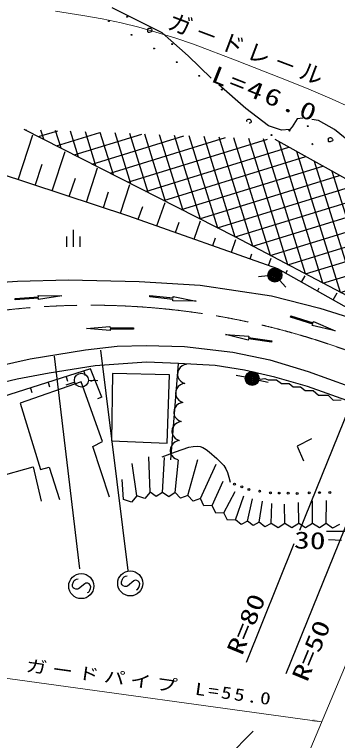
# Model space of a CAD drawing. Units: millimetres, scale not verified. Extents: x 40000 to 680000, y 20000 to 380000.
# Drawn here: x 183791 to 218360, y 243501 to 321329 of the extents above; entities that cross this region are included whole.
import ezdxf
from ezdxf.enums import TextEntityAlignment as Align

# ---------------------------------------------------------------- set-up
doc = ezdxf.new("R2010")
doc.units = ezdxf.units.MM
doc.header["$LTSCALE"] = 1000
doc.linetypes.add('CHAIN', pattern=[18.5, 12, -1.5, 3.5, -1.5])
for name, color, linetype, lineweight in [('M-BGD', 7, 'Continuous', 25), ('M-BGD-HTXT', 7, 'Continuous', 13), ('M-BMK', 2, 'CHAIN', 13), ('M-STR-STRC', 7, 'Continuous', 25)]:
    doc.layers.add(name, color=color, linetype=linetype, lineweight=lineweight)
doc.styles.add('ＭＳ ゴシック', font='')
doc.styles.get('ＭＳ ゴシック').set_extended_font_data('MS Gothic')

# ---------------------------------------------------------------- blocks, each defined once
blk = doc.blocks.new('BUHIN2')
at = {"color": 7, "linetype": 'Continuous', "lineweight": 25}
blk.add_lwpolyline([(-1096, -846), (524, -266), (37, 1383)], dxfattribs=at)
blk = doc.blocks.new('BUHIN1')
at = {"color": 7, "linetype": 'Continuous', "lineweight": 25}
for radius in [746, 660, 574, 484, 398, 292, 202, 116, 22.5]:
    blk.add_circle((0, 0), radius, dxfattribs=at)
blk = doc.blocks.new('BUHIN3')
at = {"color": 7, "linetype": 'Continuous', "lineweight": 25}
blk.add_circle((0, 0), 746, dxfattribs=at)
blk = doc.blocks.new('BUHIN12')
at = {"color": 7, "linetype": 'Continuous', "lineweight": 25}
for p, q in [((-738, -88), (-596, 982)), ((-118, -892), (118, 892)), ((690, -278), (831, 793))]:
    blk.add_line(p, q, dxfattribs=at)
blk = doc.blocks.new('BUHIN22')
at = {"color": 7, "linetype": 'Continuous', "lineweight": 25}
blk.add_lwpolyline([(-231, -998), (16, -977), (238, -902), (503, -758), (673, -566), (803, -349), (874, -40), (854, 212), (785, 460), (611, 705), (442, 865), (231, 998)], dxfattribs=at)
blk = doc.blocks.new('BUHIN51')
at = {"color": 7, "linetype": 'Continuous', "lineweight": 25}
blk.add_circle((0, 0), 99.5, dxfattribs=at)
blk = doc.blocks.new('BUHIN55')
at = {"color": 7, "linetype": 'Continuous', "lineweight": 25}
blk.add_circle((0, 0), 99.5, dxfattribs=at)
blk = doc.blocks.new('BUHIN58')
at = {"color": 7, "linetype": 'Continuous', "lineweight": 25}
blk.add_circle((0, 0), 99.5, dxfattribs=at)
blk = doc.blocks.new('BUHIN78')
at = {"color": 7, "linetype": 'Continuous', "lineweight": 25}
blk.add_line((0, 0), (485, 123), dxfattribs=at)
blk = doc.blocks.new('BUHIN79')
at = {"color": 7, "linetype": 'Continuous', "lineweight": 25}
blk.add_line((0, 0), (-88, 492), dxfattribs=at)
blk = doc.blocks.new('filled_arrow')
at = {"color": 0, "linetype": 'Continuous', "lineweight": -2}
blk.add_solid([(7.5, 1.25), (0, 0), (7.5, -1.25)], dxfattribs=at)
blk = doc.blocks.new('BUHIN110')
at = {"color": 7, "linetype": 'Continuous', "lineweight": 25}
blk.add_lwpolyline([(-587, 768), (-693, 738), (-781, 669), (-869, 555), (-964, 368), (-1001, 191), (-978, 12), (-885, -133), (-750, -210), (-657, -249), (-512, -262), (-403, -212), (310, 252), (455, 269), (629, 240), (768, 155), (861, 55), (926, -84), (886, -298), (745, -575), (666, -687), (554, -773), (414, -824), (233, -838)], dxfattribs=at)
blk.add_circle((0, 0), 1343, dxfattribs=at)

msp = doc.modelspace()

# ---------------------------------------------------------------- hatches: boundary and pattern name
at = {"layer": 'M-BGD'}
h = msp.add_hatch(dxfattribs=at)
h.set_pattern_fill('USER', color=256, style=0, pattern_type=2)
h.set_pattern_definition([(17.1895, (207421, 297478), (-443.3, 1433), []), (287.1895, (207421, 297478), (1433, 443.3), [])])
h.paths.add_polyline_path([(184821, 309020), (207421, 297478), (220134, 290773), (226077, 287309), (233032, 283750), (238268, 292568), (234011, 295460), (211677, 307936)])

# ---------------------------------------------------------------- linework, layer by layer
for p, q in [((199577, 319356), (194251, 322062)), ((202369, 316908), (199577, 319356)), ((204836, 314520), (202369, 316908)), ((208546, 311248), (205654, 313781)), ((210994, 309401), (208546, 311248)), ((214044, 310132), (213528, 309272)), ((214637, 310206), (214044, 310132)), ((216320, 309960), (215623, 310073)), ((218038, 309015), (216320, 309960)), ((207421, 297478), (184821, 309020)), ((212368, 308929), (210994, 309401)), ((213270, 309015), (212368, 308929)), ((213528, 309272), (213270, 309015)), ((220143, 307297), (218038, 309015)), ((184183, 303610), (185763, 308430)), ((234011, 295460), (211677, 307936)), ((187831, 302415), (189220, 306655)), ((186007, 303013), (186749, 305278)), ((196037, 299726), (181448, 304507)), ((191478, 301220), (192677, 304879)), ((189654, 301818), (190301, 303792)), ((195125, 300025), (196134, 303104)), ((193301, 300623), (193853, 302307)), ((197034, 299373), (197523, 300756)), ((199028, 298667), (199912, 301164)), ((211991, 294077), (196037, 299726)), ((201022, 297961), (201417, 299075)), ((203017, 297255), (203705, 299200)), ((205011, 296549), (205305, 297380)), ((220134, 290772), (207421, 297478)), ((207005, 295843), (207494, 297223)), ((209000, 295136), (209193, 295683)), ((210994, 294430), (211275, 295225)), ((220434, 289297), (211991, 294077)), ((212835, 293599), (213009, 293905)), ((177374, 292270), (184120, 292732)), ((184120, 292732), (189553, 292885)), ((189553, 292885), (197120, 292706)), ((197120, 292706), (203655, 292321)), ((210919, 293321), (209924, 293220)), ((212168, 292841), (212838, 292099)), ((214524, 292643), (214896, 293300)), ((203655, 292321), (211299, 291168)), ((216212, 291687), (216411, 292038)), ((211299, 291168), (216476, 289835)), ((217901, 290731), (218324, 291478)), ((216476, 289835), (222684, 287913)), ((191403, 285395), (194760, 285788)), ((194760, 285788), (197867, 285859)), ((197867, 285859), (201974, 285752)), ((201974, 285752), (207153, 285145)), ((185474, 284430), (191403, 285395)), ((207153, 285145), (211117, 284323)), ((180510, 283323), (185474, 284430)), ((211117, 284323), (215224, 283073)), ((221712, 284419), (214290, 266026)), ((192415, 283674), (187514, 282864)), ((197903, 284049), (192415, 283674)), ((201349, 283908), (197903, 284049)), ((200528, 273583), (201349, 283908)), ((205255, 283714), (201349, 283908)), ((208411, 283210), (205255, 283714)), ((187514, 282864), (184084, 282224)), ((194292, 282853), (194165, 275617)), ((200385, 282684), (194292, 282853)), ((200132, 275385), (200385, 282684)), ((208495, 282456), (207514, 282647)), ((211644, 282468), (208411, 283210)), ((225801, 282769), (212832, 250629)), ((215224, 283073), (219582, 281502)), ((184084, 282224), (174026, 279891)), ((190918, 281945), (184388, 279655)), ((190233, 281906), (189281, 281600)), ((193213, 275558), (190918, 281945)), ((191697, 282115), (192697, 282088)), ((209960, 282135), (210932, 281900)), ((210076, 282240), (210601, 282319)), ((210601, 282319), (210943, 282161)), ((210943, 282161), (211836, 282161)), ((215141, 281462), (211644, 282468)), ((211836, 282161), (212361, 281767)), ((212361, 281767), (213175, 281767)), ((213175, 281767), (213622, 281399)), ((213622, 281399), (214410, 281399)), ((214410, 281399), (214909, 281005)), ((214909, 281005), (215775, 281005)), ((219861, 279788), (215141, 281462)), ((215775, 281005), (216327, 280506)), ((216327, 280506), (217377, 280533)), ((217377, 280533), (217903, 279981)), ((184388, 279655), (186587, 272561)), ((217903, 279981), (218743, 280034)), ((192175, 275031), (193213, 275558)), ((194165, 275617), (200132, 275385)), ((193947, 269585), (192175, 275031)), ((196885, 269719), (196384, 273209)), ((198306, 270116), (198181, 273920)), ((199644, 270095), (199853, 273836)), ((200981, 270074), (201357, 273585)), ((202340, 269761), (203406, 273627)), ((175799, 270050), (185788, 272838)), ((185788, 272838), (186655, 269157)), ((186587, 272561), (187500, 272819)), ((187500, 272819), (188603, 269339)), ((203698, 269447), (205370, 273125)), ((195464, 269322), (195297, 271495)), ((204952, 268681), (206122, 271286)), ((198306, 270116), (197728, 269444)), ((198968, 269660), (198306, 270116)), ((199644, 270095), (198968, 269660)), ((200306, 269639), (199644, 270095)), ((200981, 270074), (200306, 269639)), ((201556, 269465), (200981, 270074)), ((206206, 267915), (207418, 270200)), ((196307, 269047), (195464, 269322)), ((196885, 269719), (196307, 269047)), ((197728, 269444), (196885, 269719)), ((202340, 269761), (201556, 269465)), ((202914, 269151), (202340, 269761)), ((203698, 269447), (202914, 269151)), ((204070, 268646), (203698, 269447)), ((207460, 267148), (208338, 269740)), ((208728, 267023), (209257, 269405)), ((204952, 268681), (204070, 268646)), ((205324, 267880), (204952, 268681)), ((209996, 266898), (210344, 269155)), ((211264, 266772), (211347, 268904)), ((212737, 266772), (212685, 268820)), ((214210, 266772), (214189, 269029)), ((215684, 266772), (215694, 269196)), ((217157, 266772), (217199, 269238)), ((206206, 267915), (205324, 267880)), ((206578, 267114), (206206, 267915)), ((207460, 267148), (206578, 267114)), ((208052, 266663), (207460, 267148)), ((208728, 267023), (208052, 266663)), ((209320, 266538), (208728, 267023)), ((209996, 266898), (209320, 266538)), ((210588, 266412), (209996, 266898)), ((211264, 266772), (210588, 266412)), ((212000, 266281), (211264, 266772)), ((212737, 266772), (212000, 266281)), ((213474, 266281), (212737, 266772)), ((214210, 266772), (213474, 266281)), ((214947, 266281), (214210, 266772)), ((215684, 266772), (214947, 266281)), ((216420, 266281), (215684, 266772)), ((217157, 266772), (216420, 266281)), ((217833, 266246), (217157, 266772)), ((218578, 266668), (217833, 266246)), ((213705, 264576), (208578, 251868))]:
    msp.add_line(p, q, dxfattribs=at)
for points in [[(198092, 319812), (198122, 319833), (198172, 319863), (198249, 319878), (198306, 319875), (198351, 319860), (198412, 319810), (198452, 319754), (198478, 319698), (198506, 319640), (198506, 319586), (198488, 319531), (198429, 319479), (198314, 319449), (198219, 319417), (198164, 319401), (198126, 319410), (198088, 319427), (198059, 319463), (198060, 319546), (198057, 319604), (198049, 319650), (198035, 319693), (198037, 319738), (198042, 319765), (198064, 319792)], [(217437, 308075), (217467, 308095), (217517, 308125), (217594, 308141), (217651, 308137), (217696, 308123), (217757, 308072), (217797, 308016), (217823, 307961), (217851, 307902), (217851, 307849), (217834, 307794), (217774, 307742), (217659, 307711), (217564, 307680), (217509, 307664), (217471, 307672), (217434, 307689), (217404, 307726), (217406, 307808), (217402, 307867), (217394, 307913), (217380, 307955), (217382, 308000), (217387, 308028), (217409, 308055)]]:
    msp.add_lwpolyline(points, close=True, dxfattribs=at)
for points in [[(208678, 309862), (208672, 309896), (208658, 309939), (208661, 309984), (208665, 310011), (208687, 310038), (208716, 310058)], [(208716, 310058), (208746, 310079), (208796, 310109), (208873, 310124), (208929, 310121), (208974, 310106), (209036, 310056), (209076, 310000), (209102, 309944), (209129, 309886), (209129, 309832), (209112, 309777), (209052, 309725), (208938, 309695), (208914, 309687)], [(193137, 280315), (191931, 283329), (174505, 277789), (175366, 275463)], [(199586, 273914), (201010, 274451), (202460, 274935), (202917, 275021), (203382, 275047), (203675, 275012), (203957, 274917), (204302, 274712), (204633, 274442), (205450, 273720), (206192, 272986), (206407, 272632), (206576, 272233), (206730, 271729), (206862, 271197)], [(217185, 265935), (219111, 265946), (221034, 266016), (222515, 266135), (223992, 266313), (227016, 266826), (230028, 267399), (230854, 267566), (231684, 267674), (232212, 267685), (232741, 267635), (233212, 267533), (233664, 267373), (234078, 267158), (234471, 266886), (234961, 266452), (235420, 265963), (236359, 264821), (237236, 263660), (239665, 260326), (242051, 256951), (243169, 255297), (244287, 253643)], [(218806, 264929), (218108, 264963), (217400, 265000)]]:
    msp.add_lwpolyline(points, dxfattribs=at)
for centre, radius in [((193898, 320620), 49.7), ((195840, 321096), 49.7), ((196316, 319153), 49.7), ((198734, 317686), 49.7), ((200676, 318162), 49.7), ((201152, 316219), 49.7), ((203570, 314752), 49.7), ((205988, 313285), 49.7), ((215185, 309358), 49.7), ((211300, 308408), 49.7), ((213243, 308883), 49.7), ((208884, 270412), 99.5), ((210032, 270231), 99.5), ((211179, 270050), 99.5), ((214047, 269989), 99.5), ((215345, 270050), 99.5)]:
    msp.add_circle(centre, radius, dxfattribs=at)
msp.add_arc((215661, 307416), 49.7, 300.85462, 223.18492, dxfattribs=at)
at = {"layer": 'M-BGD-HTXT'}
for p, q in [((228549, 273812), (215503, 242703)), ((179586, 250625), (216680, 245510)), ((202851, 238009), (209352, 244509))]:
    msp.add_line(p, q, dxfattribs=at)
msp.add_lwpolyline([(188166, 321671), (191115, 321221), (193172, 320852), (195217, 320424), (197080, 319966), (198928, 319450), (200951, 318821), (202956, 318135), (207614, 316363), (212267, 314542), (215042, 313431), (217804, 312260), (219688, 311402), (221553, 310485), (223615, 309382), (225659, 308221), (226454, 307759), (227249, 307294)], dxfattribs=at)
at = {"layer": 'M-BMK'}
msp.add_arc((191938, 210166), 80000, 68.15027, 109.72937, dxfattribs=at)
at = {"layer": 'M-STR-STRC'}
for p, q in [((186340, 291069), (186328, 291219)), ((186328, 291219), (188838, 291183)), ((188838, 291183), (186362, 290770)), ((198267, 291059), (198283, 291208)), ((198283, 291208), (200769, 290940)), ((200769, 290940), (200785, 291090)), ((200785, 291090), (203247, 290598)), ((183847, 290881), (186340, 291069)), ((183858, 290731), (183847, 290881)), ((186351, 290920), (183858, 290731)), ((186362, 290770), (186351, 290920)), ((200753, 290791), (198267, 291059)), ((200737, 290642), (200753, 290791)), ((203247, 290598), (200737, 290642)), ((213335, 288881), (213381, 289024)), ((215715, 288116), (213335, 288881)), ((213381, 289024), (215761, 288259)), ((215669, 287973), (215715, 288116)), ((218118, 287422), (215669, 287973)), ((215761, 288259), (215807, 288402)), ((215807, 288402), (218118, 287422)), ((191511, 287651), (194010, 287891)), ((194013, 287441), (191511, 287651)), ((194010, 287891), (194011, 287741)), ((194011, 287741), (196511, 287757)), ((196512, 287607), (194012, 287591)), ((194012, 287591), (194013, 287441)), ((196511, 287757), (196512, 287607)), ((208804, 286416), (206366, 287014)), ((206366, 287014), (208871, 286861)), ((208826, 286564), (208804, 286416)), ((211298, 286188), (208826, 286564)), ((208871, 286861), (208849, 286712)), ((208849, 286712), (211320, 286336)), ((211320, 286336), (211298, 286188)), ((195942, 261738), (193028, 285339)), ((188016, 284698), (190755, 261913))]:
    msp.add_line(p, q, dxfattribs=at)

# ---------------------------------------------------------------- block references
at = {"layer": 'M-BGD', "rotation": 187.54992}
for name, p in [('BUHIN12', (190064, 297333)), ('BUHIN1', (211665, 293397)), ('BUHIN22', (202106, 282792)), ('BUHIN3', (190947, 282135)), ('BUHIN79', (191211, 283100)), ('BUHIN1', (209231, 282312)), ('BUHIN79', (187397, 281888)), ('BUHIN79', (189304, 282494)), ('BUHIN78', (192394, 282173)), ('BUHIN22', (201909, 280752)), ('BUHIN79', (185490, 281281)), ('BUHIN78', (193137, 280315)), ('BUHIN22', (201713, 278712)), ('BUHIN22', (201516, 276672)), ('BUHIN22', (201320, 274632)), ('BUHIN2', (214594, 274870)), ('BUHIN51', (207345, 270986)), ('BUHIN51', (208115, 270699)), ('BUHIN55', (212135, 270030)), ('BUHIN55', (213091, 270009)), ('BUHIN58', (216442, 270070)), ('BUHIN58', (217538, 270090))]:
    msp.add_blockref(name, p, dxfattribs=at)
at = {"layer": 'M-BGD-HTXT', "xscale": 133, "yscale": 133, "rotation": 172.1}
msp.add_blockref('filled_arrow', (216680, 245510), dxfattribs=at)
at = {"layer": 'M-STR-STRC', "rotation": 187.54992}
for p in [(190930, 260048), (196175, 260340)]:
    msp.add_blockref('BUHIN110', p, dxfattribs=at)

# ---------------------------------------------------------------- texts
at = {"layer": 'M-BGD-HTXT', "style": 'ＭＳ ゴシック', "width": 1.35}
for s, rotation, p in [('30', 358, (213670, 263546)), ('R=80', 67.6, (208656, 252312)), ('R=50', 67.6, (215625, 249470))]:
    msp.add_text(s, height=1833, rotation=rotation, dxfattribs=at).set_placement(p, align=Align.BOTTOM_LEFT)
at = {"layer": 'M-BGD-HTXT', "attachment_point": 7, "style": 'ＭＳ ゴシック'}
for s, insert, char_height, rotation in [('\\T1.2;ガ－ドレ－ル', (200005, 319757), 1833, 339.4), ('\\T1.2;\\W1.35;L=46.0', (204694, 314163), 1833, 338.3), ('\\T1.25;\\W1.25;ガードパイプ\\~L=55.0', (184933, 250847), 1320, 352.121)]:
    msp.add_mtext(s, dxfattribs=dict(at, insert=insert, char_height=char_height, rotation=rotation))

doc.saveas('drawing.dxf')
